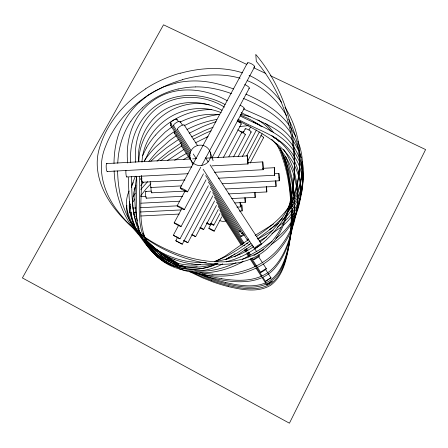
<?xml version="1.0" encoding="UTF-8"?>
<svg xmlns="http://www.w3.org/2000/svg" width="448" height="448" viewBox="0 0 448 448"><rect width="100%" height="100%" fill="white"/><g stroke="black" fill="none" stroke-linecap="round" stroke-linejoin="round"><path stroke-width="0.67" d="M274.383 169.103L274.322 167.67L274.719 175.258L274.4 169.422M274.714 173.712L278.886 173.466L279.278 180.796L279.054 177.223M291.262 216.121L291.183 221.956M291.446 215.51L291.295 222.135M291.452 214.2L291.418 210.274M292.135 214.911L291.99 220.87M292.141 213.595L292.085 209.014M292.348 212.906L292.365 208.886M303.022 179.872C304.091 162.876 295.954 146.154 283.349 135.016C271.102 124.471 255.388 119.7 241.147 112.61M114.01 163.498C114.078 146.821 118.154 129.858 127.624 115.954A79.817 76.81 -13.3 0 1 139.154 102.362M210.47 191.234L182.274 244.182L175.79 240.744L177.761 237.026M262.791 161.907L263.2 169.73L262.786 161.879L247.458 162.742M254.856 192.511L255.164 197.4L254.968 192.444M294.157 211.87L293.826 217.174L294.28 211.758M294.19 210.549L294.23 205.268M294.375 210.403L294.51 205.694M291.144 223.261L290.802 229.852M292.152 219.649L292.342 214.245M291.234 223.468L290.948 228.183A178.254 174.21 -46.6 0 1 288.893 244.922C286.21 259.039 282.716 275.022 270.402 283.982C257.342 291.659 241.371 288.523 227.438 285.303A166.678 158.794 -11.7 0 1 211.434 280.459M117.757 163.251C118.412 148.411 122.517 133.543 130.906 121.173M291.57 227.567L292.012 221.704M247.968 163.974L247.537 155.854L247.957 163.979M179.995 238.823L173.303 235.273L179.995 238.823L208.309 185.741M133.689 213.265L133.812 211.971M129.679 201.342C128.184 209.636 130.693 218.047 134.77 225.243M129.634 207.357L130.15 204.669M126.851 205.307C125.569 215.544 131.639 224.946 138.085 232.333M141.96 162.221C143.954 124.018 186.166 97.938 221.306 112.734M138.846 161.504C139.149 126.168 174.502 96.902 209.3 104.838M293.574 219.201L292.522 225.999M293.647 219.167C291.592 237.031 286.194 255.399 274.03 269.074C261.184 283.142 240.302 283.181 222.897 280.213A136.024 130.766 -18.2 0 1 206.741 276.5L194.141 272.104M182.274 244.182L175.79 240.722M136.69 176.215C134.406 190.943 134.014 206.198 137.245 220.814M265.518 281.422L268.212 279.339L271.018 277.866L265.558 281.428L262.858 277.301M266.778 284.861L272.132 281.4L266.778 284.861L262.242 277.81M292.41 226.682C288.988 242.967 282.89 259.812 269.998 271.012C256.542 281.859 237.955 281.299 221.794 278.706M183.646 240.716L187.88 242.715L212.817 195.81M302.798 181.754C300.686 193.004 295.355 203.582 287.661 212.044M271.012 277.9L265.35 269.086M131.443 187.499L132.686 183.058L135.369 176.226M191.789 234.898L195.63 236.65L191.968 234.399M135.895 185.114C133.543 191.744 132.367 198.834 132.793 205.873M129.13 191.016C122.858 204.478 128.576 219.845 137.39 230.692M133.392 201.746L134.646 198.884M142.632 155.585L146.367 147.974M144.491 161.224L148.921 151.995M131.359 186.155L133.364 182.571M134.064 189.291L134.988 187.516M210.207 223.614A3.164 0.314 27.9 0 0 213.786 225.176L219.99 213.438M247.425 161.549L262.119 133.75M214.228 231.14A3.08 0.291 27.9 0 0 210.386 228.805A3.08 0.291 27.9 0 0 209.927 229.124A3.08 0.291 27.9 0 0 214.228 231.14L221.738 216.91M250.163 163.083L263.558 137.71M195.63 236.65L214.575 200.962M238.095 156.654L251.16 132.042M199.926 227.842A3.349 0.302 28 0 0 203.683 229.499L216.457 205.408M242.34 156.576L256.43 129.998M206.494 223.255A3.254 0.319 27.9 0 0 210.168 224.851L218.294 209.485M246.618 155.982L259.314 131.998M208.796 228.239L211.086 223.91M228.827 156.761L241.612 132.748M242.906 133.129L245.196 128.828M233.486 156.929L245.297 134.708M248.998 129.965L250.639 126.874M173.331 235.234L178.578 225.378M181.07 226.554A3.914 0.314 28.1 0 0 176.053 223.563A3.914 0.314 28.1 0 0 175.722 224.006A3.914 0.314 28.1 0 0 181.07 226.554L206.052 179.799M217.885 157.651L244.188 108.438M223.457 157.349L241.231 124.018M177.156 205.789L185.102 190.999M187.555 191.834L200.771 167.205M201.762 165.357L254.626 66.83M174.16 222.863L181.742 208.718M184.285 209.608A4.043 0.403 28.2 0 0 179.127 206.444A4.043 0.403 28.2 0 0 178.758 207.038A4.043 0.403 28.2 0 0 184.285 209.608L203.431 173.846M212.016 157.819L249.318 88.15M180.191 187.886L247.442 62.944M133.196 196.644L135.234 193.194M288.758 207.138C280.274 219.15 268.374 228.122 256.519 236.572M290.629 204.372C302.775 185.948 306.348 161.616 297.78 141.002M287.846 211.54C300.675 194.186 305.844 170.766 298.973 150.007M144.446 160.44L145.214 159.326A111.72 109.743 -3.4 0 1 155.585 147.039L167.474 136.506A118.44 116.626 0.8 0 1 174.983 131.141M140.868 195.586L146.205 188.709L150.847 183.781M140.694 178.926L141.518 177.8M140.728 185.612L143.584 182.258M140.806 189.454L147.616 181.681M140.7 179.564L142.005 178.142M282.386 218.07L271.41 228.418L257.589 238.862M155.518 135.106C169.45 118.972 190.534 109.486 211.826 109.53M283.506 225.126C303.206 208.359 309.176 176.91 293.552 155.45C281.086 135.615 257.062 130.234 237.989 119.196M284.906 221.01C302.428 205.022 308.89 177.072 296.71 156.033C285.706 133.711 260.585 126.582 240.145 115.948M139.194 102.402L148.518 94.914M142.218 107.895C152.219 98.493 164.797 92.008 178.164 88.973M282.072 220.416C298.788 206.354 306.88 182.75 302.238 161.42M283.567 222.314L277.211 227.31M280.857 227.298L271.88 233.649M275.895 238.386C310.985 212.503 308.431 158.799 271.785 135.632M160.709 160.72L169.142 154.33L181.518 146.121M167.451 160.591L183.786 149.509M278.684 223.222L269.326 229.69M272.087 241.36L259.33 249.866L242.245 259.582M271.158 244.507C294.532 229.443 307.535 198.285 297.108 171.696C287.918 144.799 260.478 132.647 237.378 120.098M243.958 245.795L245 245.045M249.788 241.315C238.79 249.06 227.545 256.816 214.771 261.335M251.009 243.51L237.21 252.89L225.187 259.666M171.987 126.89L165.256 132.02L157.886 139.362A77.722 75.415 -11.2 0 0 148.954 152.012M247.996 239.977L225.12 256.127L215.594 261.425M246.579 243.953L247.632 243.225M145.712 88.878C124.365 102.654 106.686 123.301 99.501 147.952C92.383 170.828 102.76 194.746 117.583 212.111A142.386 135.57 -19.9 0 0 131.096 226.201C171.382 264.051 262.13 285.863 285.219 217.851C304.982 163.447 293.154 98.616 255.763 54.432L256.323 61.382C294.151 106.294 305.665 173.303 282.363 227.517C255.634 287.168 172.256 264.208 134.529 229.258A139.154 132.726 -20 0 1 121.307 215.466C105.14 197.075 95.446 170.492 105.437 146.776C113.529 125.255 129.483 107.229 148.686 94.847M273.414 224.045L255.153 235.374M232.271 255.528L226.408 259.168M233.85 254.492L234.909 253.803M234.55 256.81L252.661 244.955M181.423 142.755L168.683 151.502L160.53 158.077A154.706 153.328 32.9 0 0 157.03 161.168M178.517 139.513L166.639 147.706L158.329 154.398A157.601 156.195 31.3 0 0 150.797 161.353M248.64 244.698L249.71 244.009M273.084 230.132L257.891 239.148M149.083 94.562L153.591 91.728M174.614 160.289L186.536 153.35M263.827 249.502L255.623 254.514M266.549 236.886L259.297 241.069M253.842 255.556L255.035 254.867M183.282 159.572L188.681 156.559M184.072 125.821C194.886 120.058 206.696 116.099 218.859 114.492M193.217 139.339L204.954 133.476A181.944 179.586 40.2 0 1 211.182 130.833M195.3 142.873L206.27 137.413M189.196 133.202L202.882 126.554A144.704 143.052 16.1 0 1 216.059 121.716M191.402 136.942L204.271 130.715A142.033 140.459 17.4 0 1 213.007 127.322M154.185 91.42L164.433 86.582L175.935 83.087M243.006 261.565C223.737 272.373 199.898 276.819 178.825 268.66M180.421 121.968C192.455 115.954 206.198 113.31 219.604 114.587M186.978 129.494C196.308 124.695 206.332 121.251 216.67 119.459M236.001 262.657C223.227 268.738 208.947 272.255 194.757 270.833M217.7 263.659C194.113 275.038 162.21 268.856 147.93 245.868M222.706 263.866C198.912 277.245 164.898 271.863 150.209 247.615C135.761 226.285 142.52 199.696 141.277 175.706M239.691 254.442L227.668 258.916L215.208 261.688M240.615 256.816L234.808 259.202L226.178 261.884M216.406 263.777C192.814 275.335 160.703 268.302 147.56 244.513C134.344 223.978 141.434 199.035 139.289 176.299M215.583 263.665C191.99 271.869 163.246 265.3 147.627 245.202C131.202 226.173 132.306 199.942 131.37 176.406M180.236 73.287C200.458 67.704 222.454 66.321 242.62 72.884M182.442 79.582C201.118 74.435 221.29 72.918 240.106 78.204M241.662 132.126L244.16 131.634M218.047 263.642C209.451 265.121 200.631 265.104 191.996 263.934M238.918 122.405L240.99 122.08M239.641 126.526L248.338 125.647M200.553 264.533C177.828 267.686 153.737 257.466 141.226 238.011C128.766 220.394 129.002 198.078 128.414 177.442M197.193 266.762C176.753 269.931 155.03 260.221 144.732 242.077M237.289 121.509L240.022 121.251M106.624 163.565L190.574 158.995M192.657 158.878L196.129 158.687M205.162 158.2L247.52 155.887M107.313 171.511L191.817 166.958M211.926 165.872L247.974 163.934M262.483 168.347L274.327 167.714M126.874 176.966L188.082 173.701M214.514 172.29L263.194 169.708M142.52 182.224L184.962 179.978M218.355 178.214L274.714 175.235M151.077 187.488L181.731 185.881M222.141 183.764L279.266 180.768M145.818 191.402L151.396 191.111M151.777 192.819L185.287 191.078M225.781 188.972L276.052 186.413L275.778 180.874M140.588 196.638L146.132 196.347M146.35 198.156L182.56 196.286M228.519 193.911L266.812 191.934L266.655 188.563M140.918 203.196L179.743 201.208M231.644 198.548L255.153 197.344M133.028 208.102L135.817 207.962M140.694 207.71L177.632 205.828M234.78 202.922L245.252 202.44L245.112 197.91M129.926 212.509L131.326 212.442M133.42 212.335L136.214 212.195M140.414 211.982L180.958 209.933M236.886 207.099L240.408 206.97L240.268 202.255M134.501 216.311L136.595 216.205M140.79 215.992L179.217 214.06M239.299 211.042L242.116 210.946L241.797 204.747L242.094 210.902M206.354 262.494L196.23 262.416L189.952 261.738A89.561 86.526 -30.9 0 1 171.752 257.074C160.177 252.75 149.638 245.834 140.918 237.087A94.881 91.263 -23.7 0 1 129.511 222.947C119.526 207.452 114.878 189.028 114.117 170.738M195.591 86.878C207.872 86.722 220.024 89.443 231.515 93.638M212.173 274.198C237.81 276.265 265.037 266.812 280.846 245.857A78.277 77.118 -34.5 0 0 291.9 226.878L293.81 221.749L296.526 211.193A83.031 81.995 -30.9 0 0 297.153 184.884M240.57 114.346L250.18 116.581M225.226 282.38C239.529 285.678 255.842 288.753 269.298 281.053C281.971 272.266 286.317 256.329 289.386 242.032A156.195 153.076 -45.7 0 0 291.777 225.12M228.379 286.619C242.066 289.783 257.757 292.869 270.586 285.326C282.677 276.528 286.11 260.826 288.747 246.96A175.118 171.209 -47.3 0 0 290.718 231.185M202.065 273.89L205.33 274.921A138.561 133.062 -18.2 0 0 221.794 278.706M233.565 88.978C220.87 84.112 207.413 80.752 193.738 80.948A84.157 81.928 -11.3 0 0 175.918 83.026M211.439 280.448L201.578 276.573L191.044 271.673M240.268 115.091L247.598 118.244A95.726 94.522 -16.7 0 1 260.831 126.056M247.223 80.623C263.978 87.226 277.659 100.374 286.636 115.814M198.733 273.521L208.852 277.458A172.749 164.164 -12 0 0 225.221 282.391M174.194 259.375C162.876 255.119 152.555 248.366 144.026 239.803M243.662 98.487C261.638 106.232 280.022 116.116 290.864 133.067M243.768 109.049C260.999 116.967 280.454 123.424 291.962 139.53M245.93 94.125C262.231 101.399 278.645 110.533 289.229 125.373M253.159 121.85L257.734 123.99L262.058 126.711M192.494 271.589L210.157 278.947A169.691 161.392 -11.8 0 0 226.24 283.769C240.274 287.045 256.295 290.041 269.506 282.492C281.949 273.862 286.21 258.216 289.223 244.177A153.378 150.382 -46.3 0 0 291.385 229.611M246.882 64.495L163.52 24.808L22.4 277.939L289.43 423.192L425.6 149.576L270.245 75.617M253.826 67.805L265.826 73.517M181.518 265.552L185.108 267.282M183.361 267.294L178.147 264.611M227.237 100.789C204.63 87.601 174.233 84.974 152.393 101.147C132.978 115.03 125.25 139.938 127.68 162.982M225.142 104.58C205.218 93.699 179.726 91.65 159.706 103.398C139.328 115.282 128.85 139.53 130.743 162.602M249.077 75.354C262.035 81.2 273.146 90.742 281.501 102.194M185.556 267.361L183.226 266.162M183.786 240.268L187.886 242.693M189.252 271.516L202.978 278.034L212.666 281.842A163.806 156.184 -11.5 0 0 228.385 286.608M224.521 107.122C204.327 94.606 176.45 93.178 157.08 108.063C140.633 120.63 133.487 142.173 135.694 162.344M222.085 110.326C204.434 100.436 181.586 99.54 164.002 110.04C146.591 120.725 137.06 141.602 138.466 161.745M177.968 263.743L166.516 257.113L153.63 247.582M173.292 263.194L175.655 264.443M177.666 266.258L169.098 261.436M170.565 264.107C162.198 259.818 154.784 253.658 149.089 246.182M178.618 263.687L161.812 253.221A166.348 159.292 -18.2 0 1 148.826 242.99L146.496 240.873M178.657 265.037L181.44 266.605M175.879 263.346C164.886 257.292 154.974 249.43 146.082 240.61M176.54 263.194L163.951 255.13A163.386 156.61 -18 0 1 151.183 245.078L145.734 239.999M176.126 264.102L180.449 266.689M169.21 260.91L157.78 252.918M257.858 119.924C262.998 122.881 267.534 126.846 271.27 131.443M174.255 262.399L165.592 256.687A168.381 161.414 -17.9 0 1 152.869 246.73M173.986 262.735L167.608 258.485A165.463 158.754 -17.6 0 1 155.092 248.696L145.762 240.083M168.118 263.374C157.948 257.006 149.694 247.677 144.536 236.852M168.538 261.1C160.367 255.674 152.869 249.172 146.518 241.685M265.518 123.474L268.822 126.448L273.711 132.709M271.757 139.334L280.482 149.094L286.306 157.836A86.302 85.361 -23 0 1 294.487 177.234L296.722 187.578A81.446 80.539 -27.9 0 1 296.218 214.049L293.552 224.409L291.693 229.443A76.782 75.779 -33.7 0 1 280.857 248.063C265.317 268.587 238.644 277.878 213.494 275.839A96.824 94.018 -28.7 0 1 191.145 271.684M151.967 246.098L145.74 239.831M151.038 245.045L145.309 239.187M156.206 251.502L149.061 243.914L145.852 239.781M140.588 235.144L141.938 236.488M273.504 136.926L274.859 138.404M141.994 236.04L139.003 232.361M139.854 233.733L141.702 235.805M140.448 234.472L141.792 236.074M141.053 234.041L138.527 230.306M137.334 230.53L132.518 222.802M138.807 231.409L140.818 234.142M292.701 140.571L294.549 143.181L298.502 150.528M290.349 126.997L295.921 136.741M141.019 234.158L137.928 229.023M284.967 107.279C297.707 127.182 302.282 151.81 298.726 175.073A107.722 105.342 -32.8 0 1 291.883 199.657A105.885 103.41 -33.9 0 1 282.951 216.77C277.099 225.842 269.864 234.007 261.548 240.895A95.239 92.607 -34.7 0 1 260.002 242.082M184.246 125.059L197.54 145.55M205.52 157.842L208.174 161.941M210.078 164.87L261.363 243.902A4.206 0.51 -32.9 0 1 256.133 247.766A4.206 0.51 -32.9 0 1 255.976 246.814A4.206 0.51 -32.9 0 1 261.363 243.902M180.118 121.548L182.398 125.065M176.926 119.286L178.444 121.626M252.577 245.403L253.333 246.579M254.475 248.338L256.368 251.272M258.642 254.794L259.403 255.97A3.455 0.386 -32.8 0 1 255.108 259.101A3.455 0.386 -32.8 0 1 254.968 258.406A3.455 0.386 -32.8 0 1 259.403 255.97M177.369 129.382L191.01 150.494M193.284 154.011L196.314 158.704M203.134 169.26L254.285 248.427M258.468 256.53L262.601 262.931M263.357 264.096L266.358 268.75A3.366 0.319 -32.8 0 1 262.158 271.768A3.366 0.319 -32.8 0 1 262.063 271.169A3.366 0.319 -32.8 0 1 266.358 268.75M173.494 125.714L190.546 152.124M205.699 175.599L247.38 240.145M170.531 123.301L190.204 153.793M208.365 181.933L241.657 233.531M170.475 125.238L190.03 155.562M210.386 187.13L239.21 231.823M174.177 132.888L190.798 158.682M212.688 192.64L240.901 236.415M181.199 145.583L189.896 159.085M214.48 197.238L243.975 243.023M216.507 202.098L243.37 243.818M246.394 248.522L247.906 250.874M248.662 252.045L250.555 254.985M252.448 257.925L253.585 259.689M218.215 206.377L242.693 244.406M245.694 249.071L246.82 250.818M247.946 252.566L249.816 255.478M251.692 258.39L260.697 272.378M219.873 210.476L242.122 245.062M244.759 249.166L246.271 251.507M247.022 252.683L249.284 256.2M250.796 258.541L256.071 266.75M256.827 267.921L262.108 276.125M221.542 214.519L241.142 244.994M244.53 250.27L245.661 252.028M246.792 253.781L248.674 256.715M250.186 259.056L255.08 266.678M255.836 267.848L261.486 276.64M283.59 149.369L286.418 153.91A87.987 86.974 -25.4 0 1 294.801 173.662L297.041 184.218M276.153 137.95L277.592 140.302M291.917 134.697L294.487 139.194L298.525 148.786M144.138 240.979C132.21 221.715 137.721 198.531 136.64 177.257M279.698 147.857L283.909 156.363A122.343 120.389 -41 0 1 289.363 171.483L291.833 181.754L293.731 195.418M276.427 143.304L280.739 152.69L284.267 163.33A171.214 166.516 -53.1 0 1 288.002 179.11L289.593 189.37L290.774 202.076M139.138 228.575C135.671 221.698 133.476 214.178 132.81 206.5M288.663 119.386C298.2 137.626 301.409 158.917 298.312 179.222A105.325 103.191 -31.9 0 1 291.654 203.274A103.533 101.282 -33.6 0 1 288.467 210.269M277.906 139.849L278.695 141.574M190.988 160.356L192.993 164.808M143.046 233.296L144.29 236.258M280.286 148.87L284.155 159.426M280.958 149.61L282.447 153.798M210.207 152.13A10.5 10.186 -21.5 0 1 197.887 165.368A10.5 10.186 -21.5 0 1 192.545 148.551A10.5 10.186 -21.5 0 1 210.207 152.13L213.13 160.737M299.83 153.457L301.269 157.707M283.035 155.607L284.334 159.83A174.25 169.389 -52.4 0 1 288.131 175.885L289.755 186.323L291.122 201.835M132.63 221.25L131.443 217.325L130.934 212.682M240.386 206.926L240.066 202.384M245.235 202.39L244.916 197.708M278.891 173.449L279.126 177.391M129.987 203.582L130.144 204.865M130.306 206.142L130.62 208.701M294.168 194.298L292.046 178.388L289.531 167.927A124.65 122.578 -40.7 0 0 285.572 156.335M266.806 191.934L266.549 186.598M291.71 200.558L290.17 185.668L288.333 175.263A162.585 158.542 -51 0 0 284.155 159.426M276.046 186.357L275.744 180.869M294.202 194.97L294.42 198.979M293.91 197.383L294.017 199.349M294.123 201.32L294.213 203.952M292.034 199.606L291.032 187.734L288.478 171.875A165.553 161.353 -50.4 0 0 284.592 156.957M292.102 200.928L292.202 202.91M291.922 204.456L292.023 206.405M266.61 188.485L266.521 186.642M291.295 205.722L291.379 208.32M290.993 205.89L291.105 208.438M117.611 170.974C117.914 190.17 122.338 209.698 132.866 225.96A92.786 89.393 -24.5 0 0 144.026 239.803M292.253 204.238L292.314 206.892M291.172 210.353L291.267 214.833M294.465 200.318L294.521 204.344M247.498 63.442A4.082 1.148 28.5 0 1 251.798 63.991A4.082 1.148 28.5 0 1 253.926 67.077M177.783 129.618A4.066 1.148 -33 0 1 180.348 126.151A4.066 1.148 -33 0 1 184.167 125.608M107.447 171.298A4.026 0.756 86.7 0 1 106.21 167.647A4.026 0.756 86.7 0 1 106.982 163.716M244.72 84.622A3.954 1.019 28.4 0 1 248.573 86.901A3.954 1.019 28.4 0 1 248.853 88.346M248.752 239.77A4.049 0.538 -32.9 0 1 248.528 238.918M174.082 125.961A3.914 1.126 -32.9 0 1 176.344 122.584A3.914 1.126 -32.9 0 1 179.95 122.265M126.986 176.758A3.898 0.65 86.8 0 1 126.123 175.241A3.898 0.65 86.8 0 1 125.95 170.352M240.022 105.23A3.836 0.896 28.3 0 1 243.443 107.285A3.836 0.896 28.3 0 1 243.908 108.578M243.001 233.19A3.898 0.56 -32.9 0 1 242.743 232.322M171.102 123.542A3.78 1.103 -32.9 0 1 173.27 120.271A3.78 1.103 -32.9 0 1 176.775 119.98M142.699 181.658A3.774 0.56 86.9 0 1 141.915 180.891A3.774 0.56 86.9 0 1 141.686 175.84M237.182 120.971A3.718 0.806 28.2 0 1 240.61 123.038A3.718 0.806 28.2 0 1 240.811 124.141M240.789 231.364A3.769 0.554 -32.9 0 1 240.251 230.653M171.024 125.468A3.657 1.058 -32.9 0 1 171.265 123.766M151.206 187.124A3.662 0.51 86.9 0 1 150.528 186.217A3.662 0.51 86.9 0 1 150.282 181.597M237.686 129.836A3.606 0.75 28.1 0 1 241.007 131.824A3.606 0.75 28.1 0 1 241.203 132.854M244.406 234.791A3.651 0.515 -32.8 0 1 240.929 236.449A3.651 0.515 -32.8 0 1 243.55 234.114M174.703 133.095A3.545 0.997 -32.9 0 1 174.955 131.477M151.9 192.466A3.55 0.493 87 0 1 151.245 191.61A3.55 0.493 87 0 1 151.01 187.13M239.915 131.337A3.494 0.728 28 0 1 244.059 133.314A3.494 0.728 28 0 1 244.894 134.809M181.703 145.757A3.45 0.913 -32.8 0 1 181.782 144.452M146.474 197.803A3.444 0.498 87 0 1 145.594 194.992A3.444 0.498 87 0 1 146.104 191.582M245.325 129.259A3.388 0.722 28 0 1 248.657 129.864A3.388 0.722 28 0 1 250.589 132.126M200.161 227.298A3.349 0.302 28 0 1 203.683 229.499M257.578 123.413A3.192 0.722 27.9 0 1 257.813 123.48M206.763 222.695A3.254 0.319 27.9 0 1 210.168 224.851M130.25 212.145A3.158 0.521 87.2 0 1 129.556 211.394A3.158 0.521 87.2 0 1 129.371 207.323A3.158 0.521 87.2 0 1 130.01 206.713M210.75 223.199A3.164 0.314 27.9 0 1 213.786 225.176M134.725 216.199A3.074 0.493 87.2 0 1 134.187 215.41A3.074 0.493 87.2 0 1 133.93 212.223M260.831 135.509A3.03 0.65 27.8 0 1 263.239 137.071A3.03 0.65 27.8 0 1 263.189 137.794M226.038 220.836A7.482 7.364 -21.5 0 1 219.834 220.556M212.178 274.142A98.694 95.53 -26.8 0 1 199.954 272.558M180.555 266.65A98.694 95.53 -26.8 0 1 175.666 264.421M146.334 147.952A79.251 76.877 -10.7 0 1 155.484 135.078M253.725 246.635A95.239 92.607 -34.7 0 1 239.674 254.408M145.628 88.754A127.12 124.275 -7.8 0 1 180.186 73.119M148.781 94.987A124.236 121.374 -8.2 0 1 182.487 79.738M287.504 212.139A103.533 101.282 -33.6 0 1 282.918 220.007C277.155 228.844 270.116 236.852 261.979 243.578A93.122 90.793 -35 0 1 240.632 256.85M191.99 263.95A87.578 84.773 -31.7 0 1 174.188 259.386M130.95 121.201A78.075 75.158 -13.8 0 1 142.257 107.934M178.175 89.029A82.326 80.153 -11 0 1 195.591 86.94M148.915 161.442A109.609 107.727 -3.2 0 1 157.92 150.982L169.557 140.61A116.2 114.464 1 0 1 176.411 135.738M206.254 137.374A178.657 176.338 41.3 0 1 208.068 136.562M181.546 189.067A4.178 0.498 28.2 0 0 187.516 191.867A4.178 0.498 28.2 0 0 182.56 188.642A4.178 0.498 28.2 0 0 181.546 189.067"/></g></svg>
